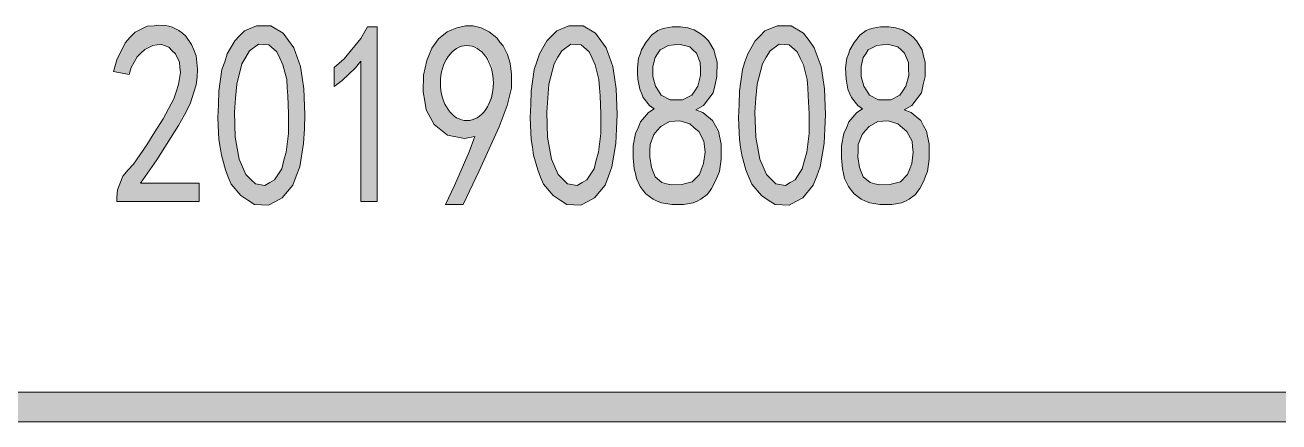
# Model space of a CAD drawing. Header units: millimetres. Extents: x 210 to 63265, y -7201 to 22496.
# Drawn here: x 61464 to 62364, y -4771 to -4486 of the extents above; entities that cross this region are included whole.
import ezdxf

# ---------------------------------------------------------------- set-up
doc = ezdxf.new("R2010")
doc.units = ezdxf.units.MM

msp = doc.modelspace()

# ---------------------------------------------------------------- hatches: boundary and pattern name
h = msp.add_hatch(color=0)
h.dxf.hatch_style = 2
h.paths.add_polyline_path([(61529.76, -4609.54), (61530.12, -4604.17), (61534.05, -4594.33), (61537.99, -4589.86), (61541.75, -4585.57), (61551.41, -4571.79), (61557.13, -4562.49), (61563.04, -4553.19), (61570.73, -4538.7), (61572.34, -4533.69), (61574.13, -4528.5), (61575.38, -4519.73), (61575.02, -4516.15), (61574.66, -4512.4), (61571.8, -4506.49), (61569.48, -4504.17), (61567.15, -4501.66), (61561.78, -4499.7), (61558.74, -4500.05), (61555.52, -4500.41), (61549.8, -4503.27), (61546.93, -4505.96), (61544.25, -4508.46), (61539.96, -4516.15), (61538.53, -4521.16), (61527.44, -4519.02), (61529.76, -4510.61), (61535.66, -4498.44), (61539.42, -4494.51), (61543, -4490.75), (61551.59, -4486.64), (61556.6, -4486.28), (61559.46, -4485.74), (61564.82, -4486.1), (61567.15, -4486.64), (61569.48, -4487.17), (61574.31, -4489.68), (61576.81, -4491.65), (61579.31, -4493.61), (61583.43, -4499.7), (61585.04, -4503.63), (61586.65, -4507.75), (61587.72, -4517.41), (61587.36, -4523.13), (61586.83, -4528.68), (61582.36, -4542.27), (61578.24, -4550.14), (61574.13, -4558.02), (61558.38, -4582.52), (61546.76, -4599.34), (61588.8, -4599.34), (61588.8, -4612.58), (61529.76, -4612.58)])
h = msp.add_hatch(color=0)
h.paths.add_polyline_path([(61602.75, -4542.81), (61603.11, -4533.15), (61605.25, -4517.76), (61607.22, -4512.04), (61609.01, -4506.49), (61614.38, -4497.19), (61617.96, -4493.44), (61621.53, -4489.86), (61630.12, -4486.28), (61635.13, -4486.28), (61640.32, -4486.28), (61649.26, -4491.47), (61653.02, -4496.83), (61656.78, -4502.02), (61661.78, -4515.44), (61662.86, -4523.49), (61664.11, -4531.54), (61664.83, -4549.97), (61664.47, -4560.34), (61663.93, -4570.72), (61661.07, -4587.71), (61658.56, -4594.33), (61656.06, -4600.77), (61648.55, -4609.89), (61643.72, -4612.58), (61638.71, -4615.08), (61628.69, -4614.55), (61623.86, -4611.5), (61618.85, -4608.28), (61611.87, -4600.06), (61609.73, -4595.05), (61607.76, -4589.86), (61604.9, -4579.12), (61604, -4573.4), (61603.11, -4567.85), (61602.39, -4552.47)])
h.paths.add_polyline_path([(61615.09, -4538.34), (61614.2, -4548.36), (61614.74, -4566.24), (61616.17, -4574.12), (61617.6, -4581.99), (61622.43, -4593.08), (61625.83, -4596.48), (61629.23, -4599.7), (61636.02, -4600.95), (61639.6, -4598.98), (61643, -4597.01), (61648.19, -4588.96), (61649.8, -4582.88), (61651.41, -4576.98), (61653.02, -4563.74), (61653.02, -4556.58), (61653.02, -4549.61), (61652.48, -4536.55), (61652.12, -4530.82), (61651.77, -4524.92), (61649.08, -4514.37), (61646.94, -4509.54), (61644.61, -4504.88), (61638.89, -4499.88), (61635.13, -4499.7), (61631.55, -4499.52), (61625.11, -4504.17), (61622.43, -4508.82), (61619.57, -4513.65), (61615.99, -4528.32)])
h = msp.add_hatch(color=0)
h.dxf.hatch_style = 2
h.paths.add_polyline_path([(61705.08, -4511.68), (61701.14, -4516.51), (61691.48, -4525.64), (61685.76, -4529.93), (61685.76, -4516.15), (61693.09, -4509.89), (61705.08, -4495.4), (61709.73, -4486.99), (61716.7, -4486.99), (61716.7, -4612.58), (61705.08, -4612.58)])
h = msp.add_hatch(color=0)
h.paths.add_polyline_path([(61765.72, -4614.72), (61772.16, -4601.13), (61782.72, -4576.8), (61786.83, -4565.71), (61779.5, -4567.32), (61767.33, -4564.81), (61762.5, -4561.06), (61757.67, -4557.12), (61751.95, -4546.75), (61750.87, -4540.31), (61749.8, -4533.69), (61749.98, -4521.7), (61751.23, -4516.51), (61752.3, -4511.15), (61755.88, -4502.38), (61758.39, -4498.98), (61760.89, -4495.58), (61766.97, -4490.57), (61770.37, -4489.14), (61773.95, -4487.71), (61780.21, -4486.28), (61782.9, -4486.28), (61785.76, -4486.28), (61791.48, -4487.71), (61794.34, -4489.14), (61797.21, -4490.57), (61802.57, -4494.87), (61804.9, -4497.91), (61807.22, -4500.77), (61810.44, -4506.85), (61811.34, -4509.89), (61812.23, -4513.11), (61813.13, -4520.98), (61813.13, -4525.99), (61813.13, -4531), (61810.09, -4543.53), (61807.22, -4551.22), (61804.36, -4558.91), (61790.05, -4590.57), (61778.6, -4614.72)])
h.paths.add_polyline_path([(61762.5, -4532.97), (61763.04, -4537.62), (61766.26, -4545.49), (61768.94, -4548.53), (61771.8, -4551.75), (61777.71, -4554.44), (61780.93, -4554.08), (61784.15, -4553.72), (61789.34, -4551.58), (61791.12, -4549.79), (61793.09, -4547.82), (61796.67, -4541.74), (61798.46, -4537.26), (61799.71, -4531.9), (61800.25, -4522.59), (61799.71, -4518.66), (61799, -4514.9), (61795.95, -4508.46), (61793.45, -4505.96), (61790.95, -4503.27), (61785.58, -4500.77), (61782.72, -4500.77), (61780.93, -4500.41), (61776.45, -4501.49), (61773.59, -4502.92), (61770.91, -4504.53), (61766.44, -4510.25), (61764.83, -4514.72), (61763.22, -4519.02), (61762.14, -4528.14)])
h = msp.add_hatch(color=0)
h.paths.add_polyline_path([(61827.08, -4542.81), (61827.44, -4533.15), (61829.59, -4517.76), (61831.38, -4512.04), (61833.34, -4506.49), (61838.71, -4497.19), (61842.29, -4493.44), (61845.69, -4489.86), (61854.45, -4486.28), (61859.46, -4486.28), (61864.65, -4486.28), (61873.59, -4491.47), (61877.35, -4496.83), (61881.11, -4502.02), (61886.12, -4515.44), (61887.19, -4523.49), (61888.44, -4531.54), (61889.16, -4549.97), (61888.62, -4560.34), (61888.26, -4570.72), (61885.4, -4587.71), (61882.9, -4594.33), (61880.39, -4600.77), (61872.88, -4609.89), (61868.05, -4612.58), (61863.04, -4615.08), (61853.02, -4614.55), (61848.19, -4611.5), (61843.18, -4608.28), (61836.21, -4600.06), (61834.06, -4595.05), (61832.09, -4589.86), (61829.05, -4579.12), (61828.33, -4573.4), (61827.44, -4567.85), (61826.72, -4552.47)])
h.paths.add_polyline_path([(61839.43, -4538.34), (61838.53, -4548.36), (61839.07, -4566.24), (61840.5, -4574.12), (61841.93, -4581.99), (61846.76, -4593.08), (61850.16, -4596.48), (61853.56, -4599.7), (61860.36, -4600.95), (61863.93, -4598.98), (61867.33, -4597.01), (61872.52, -4588.96), (61874.13, -4582.88), (61875.74, -4576.98), (61877.35, -4563.74), (61877.35, -4556.58), (61877.35, -4549.61), (61876.81, -4536.55), (61876.46, -4530.82), (61875.92, -4524.92), (61873.42, -4514.37), (61871.27, -4509.54), (61868.94, -4504.88), (61863.22, -4499.88), (61859.46, -4499.7), (61855.88, -4499.52), (61849.44, -4504.17), (61846.58, -4508.82), (61843.9, -4513.65), (61840.14, -4528.32)])
h = msp.add_hatch(color=0)
h.paths.add_polyline_path([(61900.61, -4576.8), (61900.61, -4572.33), (61902.4, -4563.74), (61904.18, -4559.63), (61905.97, -4555.33), (61911.7, -4548.53), (61915.81, -4546.03), (61912.41, -4543.53), (61907.76, -4537.8), (61906.51, -4534.76), (61905.44, -4531.72), (61904.01, -4524.56), (61903.83, -4520.45), (61903.83, -4516.51), (61904.54, -4509.54), (61905.62, -4506.67), (61906.69, -4503.63), (61909.73, -4498.27), (61911.7, -4495.76), (61913.85, -4493.08), (61918.32, -4489.68), (61920.82, -4488.78), (61923.33, -4487.89), (61928.69, -4486.99), (61931.56, -4486.99), (61934.6, -4486.99), (61939.78, -4487.71), (61942.11, -4488.43), (61944.44, -4489.14), (61949.44, -4492.18), (61952.13, -4494.51), (61954.63, -4497.01), (61958.57, -4503.63), (61959.64, -4508.1), (61960.89, -4512.4), (61960.72, -4522.77), (61959.46, -4528.5), (61958.03, -4534.4), (61951.23, -4543.53), (61945.69, -4546.75), (61950.7, -4548.53), (61957.67, -4554.26), (61959.64, -4558.19), (61961.79, -4561.95), (61963.76, -4571.25), (61963.76, -4576.8), (61963.76, -4582.17), (61962.5, -4590.93), (61961.07, -4594.33), (61959.82, -4597.55), (61956.96, -4603.1), (61955.35, -4605.24), (61953.74, -4607.39), (61949.27, -4610.79), (61946.58, -4612.22), (61943.72, -4613.47), (61936.74, -4614.72), (61932.45, -4614.72), (61928.34, -4614.72), (61921, -4613.47), (61917.96, -4612.22), (61914.92, -4610.79), (61909.73, -4607.03), (61907.76, -4604.53), (61905.62, -4601.84), (61902.93, -4595.94), (61902.22, -4592.36), (61901.32, -4588.96), (61900.61, -4581.09)])
h.paths.add_polyline_path([(61912.59, -4576.08), (61912.59, -4580.38), (61913.67, -4588.07), (61914.92, -4591.29), (61916.35, -4594.69), (61921.18, -4598.8), (61924.58, -4599.7), (61928.16, -4600.59), (61935.49, -4600.41), (61939.25, -4599.34), (61943, -4598.27), (61948.37, -4593.08), (61949.8, -4589.14), (61951.23, -4585.21), (61952.31, -4577.16), (61951.77, -4573.04), (61951.41, -4569.11), (61947.66, -4562.31), (61944.44, -4559.63), (61941.22, -4556.76), (61934.24, -4554.44), (61930.48, -4554.8), (61926.73, -4555.15), (61920.46, -4558.55), (61917.96, -4561.41), (61915.46, -4564.28), (61912.77, -4571.61)])
h.paths.add_polyline_path([(61914.74, -4519.02), (61914.74, -4522.77), (61916.71, -4529.57), (61918.85, -4532.97), (61920.82, -4536.19), (61927.26, -4539.41), (61931.56, -4539.41), (61936.03, -4539.41), (61942.65, -4536.19), (61944.79, -4532.97), (61946.94, -4529.57), (61949.09, -4521.88), (61948.91, -4517.23), (61948.73, -4512.58), (61946.05, -4505.96), (61943.54, -4503.63), (61941.22, -4501.49), (61934.42, -4499.7), (61930.12, -4500.05), (61926.01, -4500.41), (61919.93, -4503.45), (61918.14, -4506.32), (61916.53, -4509), (61914.74, -4515.44)])
h = msp.add_hatch(color=0)
h.paths.add_polyline_path([(61976.64, -4542.81), (61976.99, -4533.15), (61979.14, -4517.76), (61980.93, -4512.04), (61982.9, -4506.49), (61988.26, -4497.19), (61991.84, -4493.44), (61995.24, -4489.86), (62004.01, -4486.28), (62009.02, -4486.28), (62014.2, -4486.28), (62022.97, -4491.47), (62026.91, -4496.83), (62030.66, -4502.02), (62035.67, -4515.44), (62036.74, -4523.49), (62038, -4531.54), (62038.71, -4549.97), (62038.18, -4560.34), (62037.82, -4570.72), (62034.96, -4587.71), (62032.45, -4594.33), (62029.95, -4600.77), (62022.43, -4609.89), (62017.42, -4612.58), (62012.59, -4615.08), (62002.58, -4614.55), (61997.57, -4611.5), (61992.74, -4608.28), (61985.76, -4600.06), (61983.61, -4595.05), (61981.65, -4589.86), (61978.6, -4579.12), (61977.71, -4573.4), (61976.99, -4567.85), (61976.28, -4552.47)])
h.paths.add_polyline_path([(61988.8, -4538.34), (61988.09, -4548.36), (61988.62, -4566.24), (61990.05, -4574.12), (61991.48, -4581.99), (61996.31, -4593.08), (61999.71, -4596.48), (62003.11, -4599.7), (62009.91, -4600.95), (62013.49, -4598.98), (62016.89, -4597.01), (62022.08, -4588.96), (62023.69, -4582.88), (62025.3, -4576.98), (62026.91, -4563.74), (62026.91, -4556.58), (62026.91, -4549.61), (62026.37, -4536.55), (62026.01, -4530.82), (62025.47, -4524.92), (62022.97, -4514.37), (62020.64, -4509.54), (62018.5, -4504.88), (62012.77, -4499.88), (62009.02, -4499.7), (62005.44, -4499.52), (61999, -4504.17), (61996.14, -4508.82), (61993.45, -4513.65), (61989.7, -4528.32)])
h = msp.add_hatch(color=0)
h.paths.add_polyline_path([(62050.16, -4576.8), (62050.16, -4572.33), (62051.95, -4563.74), (62053.74, -4559.63), (62055.53, -4555.33), (62061.25, -4548.53), (62065.37, -4546.03), (62061.97, -4543.53), (62057.32, -4537.8), (62056.07, -4534.76), (62054.81, -4531.72), (62053.56, -4524.56), (62053.38, -4520.45), (62053.2, -4516.51), (62054.1, -4509.54), (62055.17, -4506.67), (62056.24, -4503.63), (62059.29, -4498.27), (62061.25, -4495.76), (62063.4, -4493.08), (62067.87, -4489.68), (62070.38, -4488.78), (62072.88, -4487.89), (62078.25, -4486.99), (62081.11, -4486.99), (62084.15, -4486.99), (62089.34, -4487.71), (62091.67, -4488.43), (62093.99, -4489.14), (62099, -4492.18), (62101.68, -4494.51), (62104.19, -4497.01), (62108.12, -4503.63), (62109.2, -4508.1), (62110.45, -4512.4), (62110.27, -4522.77), (62108.84, -4528.5), (62107.59, -4534.4), (62100.79, -4543.53), (62095.24, -4546.75), (62100.25, -4548.53), (62107.23, -4554.26), (62109.2, -4558.19), (62111.34, -4561.95), (62113.31, -4571.25), (62113.31, -4576.8), (62113.31, -4582.17), (62112.06, -4590.93), (62110.63, -4594.33), (62109.38, -4597.55), (62106.51, -4603.1), (62104.9, -4605.24), (62103.29, -4607.39), (62098.82, -4610.79), (62096.14, -4612.22), (62093.28, -4613.47), (62086.3, -4614.72), (62082, -4614.72), (62077.89, -4614.72), (62070.56, -4613.47), (62067.51, -4612.22), (62064.47, -4610.79), (62059.29, -4607.03), (62057.32, -4604.53), (62055.17, -4601.84), (62052.49, -4595.94), (62051.59, -4592.36), (62050.88, -4588.96), (62050.16, -4581.09)])
h.paths.add_polyline_path([(62062.15, -4576.08), (62061.97, -4580.38), (62063.22, -4588.07), (62064.47, -4591.29), (62065.9, -4594.69), (62070.73, -4598.8), (62074.13, -4599.7), (62077.71, -4600.59), (62085.05, -4600.41), (62088.8, -4599.34), (62092.56, -4598.27), (62097.75, -4593.08), (62099.36, -4589.14), (62100.79, -4585.21), (62101.68, -4577.16), (62101.33, -4573.04), (62100.97, -4569.11), (62097.21, -4562.31), (62093.99, -4559.63), (62090.77, -4556.76), (62083.79, -4554.44), (62080.04, -4554.8), (62076.28, -4555.15), (62070.02, -4558.55), (62067.51, -4561.41), (62065.01, -4564.28), (62062.33, -4571.61)])
h.paths.add_polyline_path([(62064.29, -4519.02), (62064.29, -4522.77), (62066.26, -4529.57), (62068.41, -4532.97), (62070.38, -4536.19), (62076.82, -4539.41), (62081.11, -4539.41), (62085.58, -4539.41), (62092.2, -4536.19), (62094.35, -4532.97), (62096.5, -4529.57), (62098.64, -4521.88), (62098.46, -4517.23), (62098.28, -4512.58), (62095.6, -4505.96), (62093.1, -4503.63), (62090.59, -4501.49), (62083.97, -4499.7), (62079.68, -4500.05), (62075.56, -4500.41), (62069.48, -4503.45), (62067.69, -4506.32), (62065.9, -4509), (62064.29, -4515.44)])
h = msp.add_hatch(color=0)
h.dxf.hatch_style = 2
h.paths.add_polyline_path([(62765.02, -4749.43), (62765.02, -4770.9), (60263.2, -4770.9), (60263.2, -4749.43)])

# ---------------------------------------------------------------- linework, layer by layer
at = {"color": 0, "lineweight": 0}
for points in [[(61529.76, -4609.54), (61530.12, -4604.17), (61534.05, -4594.33), (61537.99, -4589.86), (61541.75, -4585.57), (61551.41, -4571.79), (61557.13, -4562.49), (61563.04, -4553.19), (61570.73, -4538.7), (61572.34, -4533.69), (61574.13, -4528.5), (61575.38, -4519.73), (61575.02, -4516.15), (61574.66, -4512.4), (61571.8, -4506.49), (61569.48, -4504.17), (61567.15, -4501.66), (61561.78, -4499.7), (61558.74, -4500.05), (61555.52, -4500.41), (61549.8, -4503.27), (61546.93, -4505.96), (61544.25, -4508.46), (61539.96, -4516.15), (61538.53, -4521.16), (61527.44, -4519.02), (61529.76, -4510.61), (61535.66, -4498.44), (61539.42, -4494.51), (61543, -4490.75), (61551.59, -4486.64), (61556.6, -4486.28), (61559.46, -4485.74), (61564.82, -4486.1), (61567.15, -4486.64), (61569.48, -4487.17), (61574.31, -4489.68), (61576.81, -4491.65), (61579.31, -4493.61), (61583.43, -4499.7), (61585.04, -4503.63), (61586.65, -4507.75), (61587.72, -4517.41), (61587.36, -4523.13), (61586.83, -4528.68), (61582.36, -4542.27), (61578.24, -4550.14), (61574.13, -4558.02), (61558.38, -4582.52), (61546.76, -4599.34), (61588.8, -4599.34), (61588.8, -4612.58), (61529.76, -4612.58)], [(61602.75, -4542.81), (61603.11, -4533.15), (61605.25, -4517.76), (61607.22, -4512.04), (61609.01, -4506.49), (61614.38, -4497.19), (61617.96, -4493.44), (61621.53, -4489.86), (61630.12, -4486.28), (61635.13, -4486.28), (61640.32, -4486.28), (61649.26, -4491.47), (61653.02, -4496.83), (61656.78, -4502.02), (61661.78, -4515.44), (61662.86, -4523.49), (61664.11, -4531.54), (61664.83, -4549.97), (61664.47, -4560.34), (61663.93, -4570.72), (61661.07, -4587.71), (61658.56, -4594.33), (61656.06, -4600.77), (61648.55, -4609.89), (61643.72, -4612.58), (61638.71, -4615.08), (61628.69, -4614.55), (61623.86, -4611.5), (61618.85, -4608.28), (61611.87, -4600.06), (61609.73, -4595.05), (61607.76, -4589.86), (61604.9, -4579.12), (61604, -4573.4), (61603.11, -4567.85), (61602.39, -4552.47)], [(61705.08, -4511.68), (61701.14, -4516.51), (61691.48, -4525.64), (61685.76, -4529.93), (61685.76, -4516.15), (61693.09, -4509.89), (61705.08, -4495.4), (61709.73, -4486.99), (61716.7, -4486.99), (61716.7, -4612.58), (61705.08, -4612.58)], [(61765.72, -4614.72), (61772.16, -4601.13), (61782.72, -4576.8), (61786.83, -4565.71), (61779.5, -4567.32), (61767.33, -4564.81), (61762.5, -4561.06), (61757.67, -4557.12), (61751.95, -4546.75), (61750.87, -4540.31), (61749.8, -4533.69), (61749.98, -4521.7), (61751.23, -4516.51), (61752.3, -4511.15), (61755.88, -4502.38), (61758.39, -4498.98), (61760.89, -4495.58), (61766.97, -4490.57), (61770.37, -4489.14), (61773.95, -4487.71), (61780.21, -4486.28), (61782.9, -4486.28), (61785.76, -4486.28), (61791.48, -4487.71), (61794.34, -4489.14), (61797.21, -4490.57), (61802.57, -4494.87), (61804.9, -4497.91), (61807.22, -4500.77), (61810.44, -4506.85), (61811.34, -4509.89), (61812.23, -4513.11), (61813.13, -4520.98), (61813.13, -4525.99), (61813.13, -4531), (61810.09, -4543.53), (61807.22, -4551.22), (61804.36, -4558.91), (61790.05, -4590.57), (61778.6, -4614.72)], [(61827.08, -4542.81), (61827.44, -4533.15), (61829.59, -4517.76), (61831.38, -4512.04), (61833.34, -4506.49), (61838.71, -4497.19), (61842.29, -4493.44), (61845.69, -4489.86), (61854.45, -4486.28), (61859.46, -4486.28), (61864.65, -4486.28), (61873.59, -4491.47), (61877.35, -4496.83), (61881.11, -4502.02), (61886.12, -4515.44), (61887.19, -4523.49), (61888.44, -4531.54), (61889.16, -4549.97), (61888.62, -4560.34), (61888.26, -4570.72), (61885.4, -4587.71), (61882.9, -4594.33), (61880.39, -4600.77), (61872.88, -4609.89), (61868.05, -4612.58), (61863.04, -4615.08), (61853.02, -4614.55), (61848.19, -4611.5), (61843.18, -4608.28), (61836.21, -4600.06), (61834.06, -4595.05), (61832.09, -4589.86), (61829.05, -4579.12), (61828.33, -4573.4), (61827.44, -4567.85), (61826.72, -4552.47)], [(61900.61, -4576.8), (61900.61, -4572.33), (61902.4, -4563.74), (61904.18, -4559.63), (61905.97, -4555.33), (61911.7, -4548.53), (61915.81, -4546.03), (61912.41, -4543.53), (61907.76, -4537.8), (61906.51, -4534.76), (61905.44, -4531.72), (61904.01, -4524.56), (61903.83, -4520.45), (61903.83, -4516.51), (61904.54, -4509.54), (61905.62, -4506.67), (61906.69, -4503.63), (61909.73, -4498.27), (61911.7, -4495.76), (61913.85, -4493.08), (61918.32, -4489.68), (61920.82, -4488.78), (61923.33, -4487.89), (61928.69, -4486.99), (61931.56, -4486.99), (61934.6, -4486.99), (61939.78, -4487.71), (61942.11, -4488.43), (61944.44, -4489.14), (61949.44, -4492.18), (61952.13, -4494.51), (61954.63, -4497.01), (61958.57, -4503.63), (61959.64, -4508.1), (61960.89, -4512.4), (61960.72, -4522.77), (61959.46, -4528.5), (61958.03, -4534.4), (61951.23, -4543.53), (61945.69, -4546.75), (61950.7, -4548.53), (61957.67, -4554.26), (61959.64, -4558.19), (61961.79, -4561.95), (61963.76, -4571.25), (61963.76, -4576.8), (61963.76, -4582.17), (61962.5, -4590.93), (61961.07, -4594.33), (61959.82, -4597.55), (61956.96, -4603.1), (61955.35, -4605.24), (61953.74, -4607.39), (61949.27, -4610.79), (61946.58, -4612.22), (61943.72, -4613.47), (61936.74, -4614.72), (61932.45, -4614.72), (61928.34, -4614.72), (61921, -4613.47), (61917.96, -4612.22), (61914.92, -4610.79), (61909.73, -4607.03), (61907.76, -4604.53), (61905.62, -4601.84), (61902.93, -4595.94), (61902.22, -4592.36), (61901.32, -4588.96), (61900.61, -4581.09)], [(61976.64, -4542.81), (61976.99, -4533.15), (61979.14, -4517.76), (61980.93, -4512.04), (61982.9, -4506.49), (61988.26, -4497.19), (61991.84, -4493.44), (61995.24, -4489.86), (62004.01, -4486.28), (62009.02, -4486.28), (62014.2, -4486.28), (62022.97, -4491.47), (62026.91, -4496.83), (62030.66, -4502.02), (62035.67, -4515.44), (62036.74, -4523.49), (62038, -4531.54), (62038.71, -4549.97), (62038.18, -4560.34), (62037.82, -4570.72), (62034.96, -4587.71), (62032.45, -4594.33), (62029.95, -4600.77), (62022.43, -4609.89), (62017.42, -4612.58), (62012.59, -4615.08), (62002.58, -4614.55), (61997.57, -4611.5), (61992.74, -4608.28), (61985.76, -4600.06), (61983.61, -4595.05), (61981.65, -4589.86), (61978.6, -4579.12), (61977.71, -4573.4), (61976.99, -4567.85), (61976.28, -4552.47)], [(62050.16, -4576.8), (62050.16, -4572.33), (62051.95, -4563.74), (62053.74, -4559.63), (62055.53, -4555.33), (62061.25, -4548.53), (62065.37, -4546.03), (62061.97, -4543.53), (62057.32, -4537.8), (62056.07, -4534.76), (62054.81, -4531.72), (62053.56, -4524.56), (62053.38, -4520.45), (62053.2, -4516.51), (62054.1, -4509.54), (62055.17, -4506.67), (62056.24, -4503.63), (62059.29, -4498.27), (62061.25, -4495.76), (62063.4, -4493.08), (62067.87, -4489.68), (62070.38, -4488.78), (62072.88, -4487.89), (62078.25, -4486.99), (62081.11, -4486.99), (62084.15, -4486.99), (62089.34, -4487.71), (62091.67, -4488.43), (62093.99, -4489.14), (62099, -4492.18), (62101.68, -4494.51), (62104.19, -4497.01), (62108.12, -4503.63), (62109.2, -4508.1), (62110.45, -4512.4), (62110.27, -4522.77), (62108.84, -4528.5), (62107.59, -4534.4), (62100.79, -4543.53), (62095.24, -4546.75), (62100.25, -4548.53), (62107.23, -4554.26), (62109.2, -4558.19), (62111.34, -4561.95), (62113.31, -4571.25), (62113.31, -4576.8), (62113.31, -4582.17), (62112.06, -4590.93), (62110.63, -4594.33), (62109.38, -4597.55), (62106.51, -4603.1), (62104.9, -4605.24), (62103.29, -4607.39), (62098.82, -4610.79), (62096.14, -4612.22), (62093.28, -4613.47), (62086.3, -4614.72), (62082, -4614.72), (62077.89, -4614.72), (62070.56, -4613.47), (62067.51, -4612.22), (62064.47, -4610.79), (62059.29, -4607.03), (62057.32, -4604.53), (62055.17, -4601.84), (62052.49, -4595.94), (62051.59, -4592.36), (62050.88, -4588.96), (62050.16, -4581.09)], [(61615.09, -4538.34), (61614.2, -4548.36), (61614.74, -4566.24), (61616.17, -4574.12), (61617.6, -4581.99), (61622.43, -4593.08), (61625.83, -4596.48), (61629.23, -4599.7), (61636.02, -4600.95), (61639.6, -4598.98), (61643, -4597.01), (61648.19, -4588.96), (61649.8, -4582.88), (61651.41, -4576.98), (61653.02, -4563.74), (61653.02, -4556.58), (61653.02, -4549.61), (61652.48, -4536.55), (61652.12, -4530.82), (61651.77, -4524.92), (61649.08, -4514.37), (61646.94, -4509.54), (61644.61, -4504.88), (61638.89, -4499.88), (61635.13, -4499.7), (61631.55, -4499.52), (61625.11, -4504.17), (61622.43, -4508.82), (61619.57, -4513.65), (61615.99, -4528.32)], [(61839.43, -4538.34), (61838.53, -4548.36), (61839.07, -4566.24), (61840.5, -4574.12), (61841.93, -4581.99), (61846.76, -4593.08), (61850.16, -4596.48), (61853.56, -4599.7), (61860.36, -4600.95), (61863.93, -4598.98), (61867.33, -4597.01), (61872.52, -4588.96), (61874.13, -4582.88), (61875.74, -4576.98), (61877.35, -4563.74), (61877.35, -4556.58), (61877.35, -4549.61), (61876.81, -4536.55), (61876.46, -4530.82), (61875.92, -4524.92), (61873.42, -4514.37), (61871.27, -4509.54), (61868.94, -4504.88), (61863.22, -4499.88), (61859.46, -4499.7), (61855.88, -4499.52), (61849.44, -4504.17), (61846.58, -4508.82), (61843.9, -4513.65), (61840.14, -4528.32)], [(61914.74, -4519.02), (61914.74, -4522.77), (61916.71, -4529.57), (61918.85, -4532.97), (61920.82, -4536.19), (61927.26, -4539.41), (61931.56, -4539.41), (61936.03, -4539.41), (61942.65, -4536.19), (61944.79, -4532.97), (61946.94, -4529.57), (61949.09, -4521.88), (61948.91, -4517.23), (61948.73, -4512.58), (61946.05, -4505.96), (61943.54, -4503.63), (61941.22, -4501.49), (61934.42, -4499.7), (61930.12, -4500.05), (61926.01, -4500.41), (61919.93, -4503.45), (61918.14, -4506.32), (61916.53, -4509), (61914.74, -4515.44)], [(61988.8, -4538.34), (61988.09, -4548.36), (61988.62, -4566.24), (61990.05, -4574.12), (61991.48, -4581.99), (61996.31, -4593.08), (61999.71, -4596.48), (62003.11, -4599.7), (62009.91, -4600.95), (62013.49, -4598.98), (62016.89, -4597.01), (62022.08, -4588.96), (62023.69, -4582.88), (62025.3, -4576.98), (62026.91, -4563.74), (62026.91, -4556.58), (62026.91, -4549.61), (62026.37, -4536.55), (62026.01, -4530.82), (62025.47, -4524.92), (62022.97, -4514.37), (62020.64, -4509.54), (62018.5, -4504.88), (62012.77, -4499.88), (62009.02, -4499.7), (62005.44, -4499.52), (61999, -4504.17), (61996.14, -4508.82), (61993.45, -4513.65), (61989.7, -4528.32)], [(62064.29, -4519.02), (62064.29, -4522.77), (62066.26, -4529.57), (62068.41, -4532.97), (62070.38, -4536.19), (62076.82, -4539.41), (62081.11, -4539.41), (62085.58, -4539.41), (62092.2, -4536.19), (62094.35, -4532.97), (62096.5, -4529.57), (62098.64, -4521.88), (62098.46, -4517.23), (62098.28, -4512.58), (62095.6, -4505.96), (62093.1, -4503.63), (62090.59, -4501.49), (62083.97, -4499.7), (62079.68, -4500.05), (62075.56, -4500.41), (62069.48, -4503.45), (62067.69, -4506.32), (62065.9, -4509), (62064.29, -4515.44)], [(61912.59, -4576.08), (61912.59, -4580.38), (61913.67, -4588.07), (61914.92, -4591.29), (61916.35, -4594.69), (61921.18, -4598.8), (61924.58, -4599.7), (61928.16, -4600.59), (61935.49, -4600.41), (61939.25, -4599.34), (61943, -4598.27), (61948.37, -4593.08), (61949.8, -4589.14), (61951.23, -4585.21), (61952.31, -4577.16), (61951.77, -4573.04), (61951.41, -4569.11), (61947.66, -4562.31), (61944.44, -4559.63), (61941.22, -4556.76), (61934.24, -4554.44), (61930.48, -4554.8), (61926.73, -4555.15), (61920.46, -4558.55), (61917.96, -4561.41), (61915.46, -4564.28), (61912.77, -4571.61)], [(62062.15, -4576.08), (62061.97, -4580.38), (62063.22, -4588.07), (62064.47, -4591.29), (62065.9, -4594.69), (62070.73, -4598.8), (62074.13, -4599.7), (62077.71, -4600.59), (62085.05, -4600.41), (62088.8, -4599.34), (62092.56, -4598.27), (62097.75, -4593.08), (62099.36, -4589.14), (62100.79, -4585.21), (62101.68, -4577.16), (62101.33, -4573.04), (62100.97, -4569.11), (62097.21, -4562.31), (62093.99, -4559.63), (62090.77, -4556.76), (62083.79, -4554.44), (62080.04, -4554.8), (62076.28, -4555.15), (62070.02, -4558.55), (62067.51, -4561.41), (62065.01, -4564.28), (62062.33, -4571.61)], [(62765.02, -4749.43), (62765.02, -4770.9), (60263.2, -4770.9), (60263.2, -4749.43)]]:
    msp.add_lwpolyline(points, close=True, dxfattribs=at)
msp.add_ellipse((61781.2, -4527.42), major_axis=(0, 27.01), ratio=0.705298, start_param=0, end_param=6.283185, dxfattribs=at)

doc.saveas('drawing.dxf')
